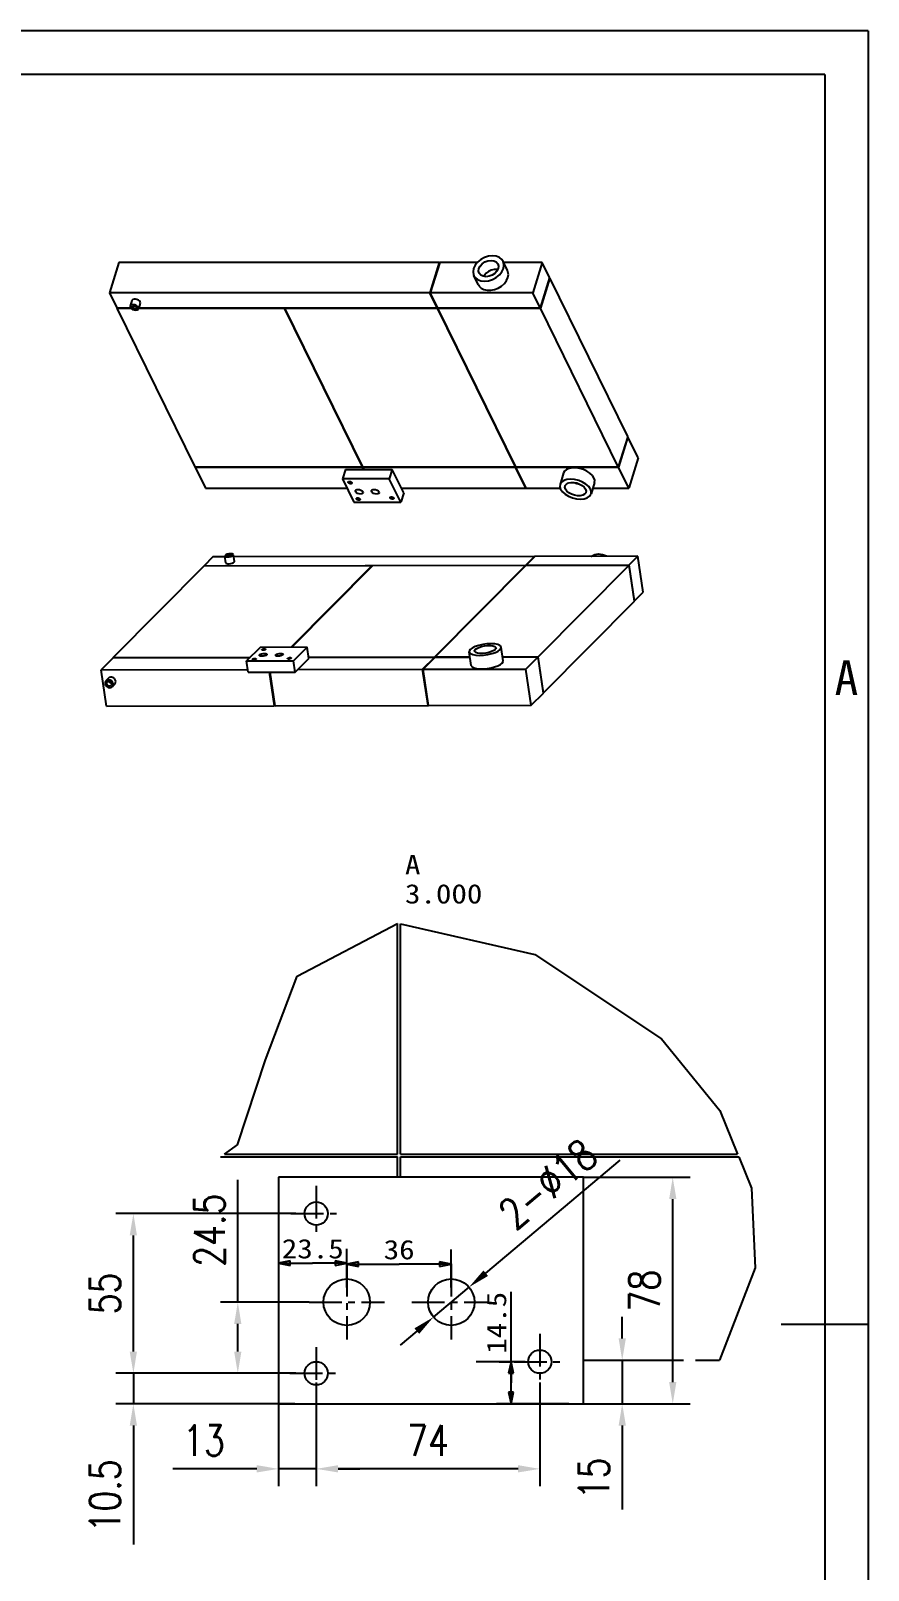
# Model space of a CAD drawing. Extents: x -225 to 3555, y -45 to 2628.
# Drawn here: x 2690 to 3555, y 1038 to 2628 of the extents above; entities that cross this region are included whole.
import ezdxf
from ezdxf.enums import TextEntityAlignment as Align

# ---------------------------------------------------------------- set-up
doc = ezdxf.new("R2010")
doc.units = 0
doc.header["$LTSCALE"] = 90
doc.linetypes.add('CENTER', pattern=[0.6, 0.375, -0.075, 0.075, -0.075])
doc.layers.get('0').update_dxf_attribs({"linetype": 'CONTINUOUS'})
doc.layers.get('Defpoints').update_dxf_attribs({"linetype": 'CONTINUOUS'})
for name, color, linetype in [('1轮廓实线层', 7, 'CONTINUOUS'), ('2细线层', 4, 'CONTINUOUS'), ('3中心线层', 1, 'CENTER'), ('6文字层', 3, 'CONTINUOUS'), ('7标注层', 4, 'CONTINUOUS')]:
    doc.layers.add(name, color=color, linetype=linetype)
doc.styles.add('TEXTSTYLE_0', font='txt', dxfattribs={"width": 0.8})
doc.styles.add('TH_GBDIM', font='romans.shx', dxfattribs={"width": 0.8, "bigfont": 'gbcbig.shx'})
doc.dimstyles.new('TH_GBDIM', dxfattribs={"dimscale": 9, "dimtxt": 3.5, "dimasz": 2.5, "dimexe": 2, "dimexo": 0, "dimgap": 1.5, "dimtad": 1, "dimdec": 1, "dimzin": 0, "dimdsep": 46, "dimtxsty": 'TH_GBDIM', "dimcen": 2.5, "dimclrd": 130, "dimclre": 130, "dimclrt": 3, "dimadec": 0, "dimazin": 0, "dimtfac": 0.714286, "dimtdec": 1, "dimtmove": 0, "dimatfit": 3, "dimfxl": 0, "dimtzin": 0, "dimlwd": -1, "dimlwe": -1, "dimarcsym": 0})

# ---------------------------------------------------------------- blocks, each defined once
blk = doc.blocks.new('*D31')
at = {"layer": '7标注层', "color": 130}
for p, q in [((2984.7, 1231.6), (2984.7, 1124.3)), ((3215.7, 1231.6), (3215.7, 1124.3)), ((3193.2, 1142.3), (3007.2, 1142.3))]:
    blk.add_line(p, q, dxfattribs=at)
for points in [[(3007.2, 1146.1), (3007.2, 1138.6), (2984.7, 1142.3)], [(3193.2, 1146.1), (3193.2, 1138.6), (3215.7, 1142.3)]]:
    blk.add_solid(points, dxfattribs=at)
at = {"layer": 'Defpoints', "color": 0}
for p in [(2984.7, 1231.6), (3215.7, 1231.6), (2984.7, 1142.3)]:
    blk.add_point(p, dxfattribs=at)
at = {"layer": '7标注层', "color": 3, "insert": (3100.2, 1171.6), "char_height": 31.5, "attachment_point": 5, "style": 'TH_GBDIM'}
blk.add_mtext('74{}{}', dxfattribs=at)
blk = doc.blocks.new('*D32')
at = {"layer": '7标注层', "color": 130}
for p, q in [((2945.7, 1222.9), (2945.7, 1124.3)), ((2984.7, 1222.9), (2984.7, 1124.3)), ((2923.2, 1142.3), (2836.5, 1142.3)), ((2984.7, 1142.3), (2945.7, 1142.3)), ((3007.2, 1142.3), (3029.7, 1142.3))]:
    blk.add_line(p, q, dxfattribs=at)
for points in [[(2923.2, 1146.1), (2923.2, 1138.6), (2945.7, 1142.3)], [(3007.2, 1146.1), (3007.2, 1138.6), (2984.7, 1142.3)]]:
    blk.add_solid(points, dxfattribs=at)
at = {"layer": 'Defpoints', "color": 0}
for p in [(2945.7, 1222.9), (2984.7, 1222.9), (2945.7, 1142.3)]:
    blk.add_point(p, dxfattribs=at)
at = {"layer": '7标注层', "color": 3, "insert": (2868.6, 1171.6), "char_height": 31.5, "attachment_point": 5, "style": 'TH_GBDIM'}
blk.add_mtext('13{}{}', dxfattribs=at)
blk = doc.blocks.new('*D33')
at = {"color": 130}
for p, q in [((2903.6, 1314.5), (2903.6, 1440.8)), ((2977.3, 1314.5), (2885.6, 1314.5)), ((2903.6, 1263.5), (2903.6, 1292)), ((2957.2, 1241), (2885.6, 1241))]:
    blk.add_line(p, q, dxfattribs=at)
for points in [[(2899.8, 1292), (2907.3, 1292), (2903.6, 1314.5)], [(2899.8, 1263.5), (2907.3, 1263.5), (2903.6, 1241)]]:
    blk.add_solid(points, dxfattribs=at)
at = {"layer": 'Defpoints', "color": 0}
for p in [(2903.6, 1314.5), (2977.3, 1314.5), (2957.2, 1241)]:
    blk.add_point(p, dxfattribs=at)
at = {"color": 3, "insert": (2874.3, 1388.9), "char_height": 31.5, "attachment_point": 5, "rotation": 90, "style": 'TH_GBDIM'}
blk.add_mtext('24.5{}{}', dxfattribs=at)
blk = doc.blocks.new('*D34')
at = {"layer": '7标注层', "color": 130}
for p, q in [((2795.7, 1263.5), (2795.7, 1286)), ((2962.6, 1241), (2777.7, 1241)), ((2795.7, 1241), (2795.7, 1209.5)), ((2962.6, 1209.5), (2777.7, 1209.5)), ((2795.7, 1187), (2795.7, 1064.3))]:
    blk.add_line(p, q, dxfattribs=at)
for points in [[(2791.9, 1263.5), (2799.4, 1263.5), (2795.7, 1241)], [(2791.9, 1187), (2799.4, 1187), (2795.7, 1209.5)]]:
    blk.add_solid(points, dxfattribs=at)
at = {"layer": 'Defpoints', "color": 0}
for p in [(2962.6, 1241), (2795.7, 1209.5), (2962.6, 1209.5)]:
    blk.add_point(p, dxfattribs=at)
at = {"layer": '7标注层', "color": 3, "insert": (2766.4, 1114.4), "char_height": 31.5, "attachment_point": 5, "rotation": 90, "style": 'TH_GBDIM'}
blk.add_mtext('10.5{}{}', dxfattribs=at)
blk = doc.blocks.new('*D35')
at = {"layer": '7标注层', "color": 130}
for p, q in [((2963.6, 1406), (2777.7, 1406)), ((2795.7, 1263.5), (2795.7, 1383.5)), ((2963.6, 1241), (2777.7, 1241))]:
    blk.add_line(p, q, dxfattribs=at)
for points in [[(2791.9, 1383.5), (2799.4, 1383.5), (2795.7, 1406)], [(2791.9, 1263.5), (2799.4, 1263.5), (2795.7, 1241)]]:
    blk.add_solid(points, dxfattribs=at)
at = {"layer": 'Defpoints', "color": 0}
for p in [(2795.7, 1406), (2963.6, 1406), (2963.6, 1241)]:
    blk.add_point(p, dxfattribs=at)
at = {"layer": '7标注层', "color": 3, "insert": (2766.4, 1323.5), "char_height": 31.5, "attachment_point": 5, "rotation": 90, "style": 'TH_GBDIM'}
blk.add_mtext('55{}{}', dxfattribs=at)
blk = doc.blocks.new('*D36')
at = {"layer": '7标注层', "color": 130}
for p, q in [((3159.8, 1344.4), (3298.7, 1461.1)), ((3105.8, 1299.1), (3142.5, 1330)), ((3088.6, 1284.6), (3071.3, 1270.2))]:
    blk.add_line(p, q, dxfattribs=at)
for points in [[(3157.4, 1347.3), (3162.2, 1341.6), (3142.5, 1330)], [(3086.1, 1287.5), (3091, 1281.8), (3105.8, 1299.1)]]:
    blk.add_solid(points, dxfattribs=at)
at = {"layer": 'Defpoints', "color": 0}
for p in [(3142.5, 1330), (3105.8, 1299.1)]:
    blk.add_point(p, dxfattribs=at)
at = {"layer": '7标注层', "color": 3, "insert": (3224.1, 1436.6), "char_height": 31.5, "attachment_point": 5, "rotation": 40.0224, "style": 'TH_GBDIM'}
blk.add_mtext('2-%%c18{}{}', dxfattribs=at)
blk = doc.blocks.new('*D39')
at = {"layer": '7标注层', "color": 130}
for p, q in [((3260.7, 1443.5), (3371, 1443.5)), ((3353, 1232), (3353, 1421)), ((3260.7, 1209.5), (3371, 1209.5))]:
    blk.add_line(p, q, dxfattribs=at)
for points in [[(3349.3, 1421), (3356.8, 1421), (3353, 1443.5)], [(3349.3, 1232), (3356.8, 1232), (3353, 1209.5)]]:
    blk.add_solid(points, dxfattribs=at)
at = {"layer": 'Defpoints', "color": 0}
for p in [(3260.7, 1443.5), (3353, 1443.5), (3260.7, 1209.5)]:
    blk.add_point(p, dxfattribs=at)
at = {"layer": '7标注层', "color": 3, "insert": (3323.8, 1326.5), "char_height": 31.5, "attachment_point": 5, "rotation": 90, "style": 'TH_GBDIM'}
blk.add_mtext('78{}{}', dxfattribs=at)
blk = doc.blocks.new('*D41')
at = {"layer": '7标注层', "color": 130}
for p, q in [((3300.8, 1277), (3300.8, 1299.5)), ((3264.6, 1254.5), (3318.8, 1254.5)), ((3300.8, 1254.5), (3300.8, 1209.5)), ((3264.6, 1209.5), (3318.8, 1209.5)), ((3300.8, 1187), (3300.8, 1100.3))]:
    blk.add_line(p, q, dxfattribs=at)
for points in [[(3297.1, 1277), (3304.6, 1277), (3300.8, 1254.5)], [(3297.1, 1187), (3304.6, 1187), (3300.8, 1209.5)]]:
    blk.add_solid(points, dxfattribs=at)
at = {"layer": 'Defpoints', "color": 0}
for p in [(3264.6, 1254.5), (3264.6, 1209.5), (3300.8, 1209.5)]:
    blk.add_point(p, dxfattribs=at)
at = {"layer": '7标注层', "color": 3, "insert": (3271.6, 1132.4), "char_height": 31.5, "attachment_point": 5, "rotation": 90, "style": 'TH_GBDIM'}
blk.add_mtext('15{}{}', dxfattribs=at)

msp = doc.modelspace()

# ---------------------------------------------------------------- linework, layer by layer
at = {"color": 7, "linetype": 'Continuous'}
for p, q in [((2780.63, 2388.69), (2770.95, 2357.35)), ((3111.75, 2388.69), (2780.63, 2388.69)), ((3111.75, 2388.69), (3102.07, 2357.35)), ((3112.21, 2388.69), (3102.53, 2357.35)), ((3112.03, 2388.11), (3111.75, 2388.69)), ((3151.16, 2388.69), (3112.21, 2388.69)), ((3148.81, 2385.74), (3147.24, 2382.35)), ((3151.33, 2388.91), (3148.81, 2385.74)), ((3154.62, 2391.62), (3151.33, 2388.91)), ((3154.05, 2384.95), (3156.18, 2387.3)), ((3158.46, 2393.71), (3154.62, 2391.62)), ((3156.18, 2387.3), (3158.95, 2389.16)), ((3162.59, 2395.02), (3158.46, 2393.71)), ((3158.95, 2389.16), (3162.08, 2390.35)), ((3162.08, 2390.35), (3165.27, 2390.77)), ((3166.72, 2395.47), (3162.59, 2395.02)), ((3165.27, 2390.77), (3168.2, 2390.35)), ((3170.57, 2395.02), (3166.72, 2395.47)), ((3168.2, 2390.35), (3170.59, 2389.16)), ((3173.89, 2393.71), (3170.57, 2395.02)), ((3170.59, 2389.16), (3172.31, 2387.08)), ((3172.31, 2387.08), (3172.88, 2384.95)), ((3176.44, 2391.62), (3173.89, 2393.71)), ((3177.7, 2389.72), (3176.44, 2391.62)), ((3178.05, 2388.91), (3177.7, 2389.72)), ((3182.28, 2380.4), (3177.7, 2389.72)), ((3178.62, 2385.74), (3178.05, 2388.91)), ((3178.09, 2382.35), (3178.62, 2385.74)), ((3218.13, 2388.69), (3178.21, 2388.69)), ((3218.13, 2388.69), (3208.45, 2357.35)), ((3225.76, 2373.15), (3218.13, 2388.69)), ((3147.24, 2382.35), (3146.71, 2378.95)), ((3146.71, 2378.95), (3147.28, 2375.79)), ((3147.28, 2375.79), (3147.63, 2374.97)), ((3147.63, 2374.97), (3148.89, 2373.07)), ((3152.2, 2365.64), (3147.63, 2374.97)), ((3148.89, 2373.07), (3151.44, 2370.98)), ((3151.44, 2370.98), (3154.75, 2369.67)), ((3152.44, 2379.74), (3152.76, 2382.35)), ((3153.01, 2377.61), (3152.44, 2379.74)), ((3152.76, 2382.35), (3154.05, 2384.95)), ((3154.74, 2375.53), (3153.01, 2377.61)), ((3157.13, 2374.34), (3154.74, 2375.53)), ((3160.06, 2373.92), (3157.13, 2374.34)), ((3158.47, 2375.39), (3157.91, 2374.23)), ((3160.32, 2377.57), (3158.47, 2375.39)), ((3163.25, 2374.34), (3160.06, 2373.92)), ((3162.72, 2379.39), (3160.32, 2377.57)), ((3165.49, 2380.68), (3162.72, 2379.39)), ((3162.74, 2369.67), (3166.87, 2370.98)), ((3166.38, 2375.53), (3163.25, 2374.34)), ((3168.41, 2381.36), (3165.49, 2380.68)), ((3169.14, 2377.4), (3166.38, 2375.53)), ((3166.87, 2370.98), (3170.71, 2373.07)), ((3171.22, 2381.36), (3168.41, 2381.36)), ((3171.28, 2379.74), (3169.14, 2377.4)), ((3170.71, 2373.07), (3174, 2375.79)), ((3171.97, 2381.15), (3171.22, 2381.36)), ((3172.57, 2382.35), (3171.28, 2379.74)), ((3172.88, 2384.95), (3172.57, 2382.35)), ((3174, 2375.79), (3176.52, 2378.95)), ((3176.52, 2378.95), (3178.09, 2382.35)), ((3179.02, 2366.92), (3181.25, 2369.88)), ((3181.25, 2369.88), (3182.67, 2373.02)), ((3182.78, 2379.12), (3182.28, 2380.4)), ((3182.67, 2373.02), (3183.19, 2376.16)), ((3183.19, 2376.16), (3182.78, 2379.12)), ((3225.76, 2373.15), (3216.08, 2341.81)), ((3225.91, 2372.84), (3216.23, 2341.5)), ((3225.66, 2372.84), (3225.91, 2372.84)), ((3306.44, 2208.73), (3225.91, 2372.84)), ((3102.07, 2357.35), (2770.95, 2357.35)), ((2770.95, 2357.35), (2778.57, 2341.81)), ((3109.69, 2341.81), (3102.07, 2357.35)), ((3110.16, 2341.81), (3102.53, 2357.35)), ((3208.45, 2357.35), (3102.53, 2357.35)), ((3152.2, 2365.64), (3153, 2364.32)), ((3153, 2364.32), (3155.14, 2362.22)), ((3154.75, 2369.67), (3158.61, 2369.22)), ((3155.14, 2362.22), (3157.98, 2360.75)), ((3157.98, 2360.75), (3161.35, 2360)), ((3158.61, 2369.22), (3162.74, 2369.67)), ((3161.35, 2360), (3165.07, 2360)), ((3165.07, 2360), (3168.92, 2360.75)), ((3168.92, 2360.75), (3172.67, 2362.22)), ((3172.67, 2362.22), (3176.1, 2364.32)), ((3176.1, 2364.32), (3179.02, 2366.92)), ((3216.08, 2341.81), (3208.45, 2357.35)), ((2778.57, 2341.81), (2792.59, 2341.81)), ((2778.82, 2341.81), (2778.73, 2341.5)), ((2778.73, 2341.5), (2793.1, 2341.5)), ((2778.73, 2341.5), (2859.26, 2177.4)), ((2792.43, 2343.48), (2792.38, 2343.23)), ((2792.38, 2343.23), (2792.59, 2342.16)), ((2794.25, 2349.36), (2792.43, 2343.48)), ((2792.83, 2344.13), (2792.43, 2343.48)), ((2792.59, 2342.16), (2793.43, 2341.09)), ((2793.88, 2344.74), (2792.83, 2344.13)), ((2793.43, 2341.09), (2794.77, 2340.18)), ((2795.36, 2344.95), (2793.88, 2344.74)), ((2794.49, 2349.83), (2794.25, 2349.36)), ((2794.33, 2342.83), (2794.34, 2342.89)), ((2794.43, 2342.16), (2794.33, 2342.83)), ((2794.34, 2342.89), (2794.7, 2343.37)), ((2794.99, 2341.48), (2794.43, 2342.16)), ((2795.29, 2350.45), (2794.49, 2349.83)), ((2794.7, 2343.37), (2795.48, 2343.67)), ((2794.77, 2340.18), (2796.42, 2339.57)), ((2795.89, 2340.94), (2794.99, 2341.48)), ((2796.48, 2350.79), (2795.29, 2350.45)), ((2797.05, 2344.74), (2795.36, 2344.95)), ((2795.48, 2343.67), (2796.5, 2343.67)), ((2796.96, 2340.64), (2795.89, 2340.94)), ((2796.42, 2339.57), (2798.11, 2339.36)), ((2797.92, 2350.79), (2796.48, 2350.79)), ((2796.5, 2343.67), (2797.57, 2343.37)), ((2797.99, 2340.64), (2796.96, 2340.64)), ((2798.69, 2344.13), (2797.05, 2344.74)), ((2797.57, 2343.37), (2798.48, 2342.83)), ((2799.43, 2350.45), (2797.92, 2350.79)), ((2798.77, 2340.94), (2797.99, 2340.64)), ((2798.11, 2339.36), (2799.59, 2339.57)), ((2798.48, 2342.83), (2799.04, 2342.16)), ((2800.04, 2343.23), (2798.69, 2344.13)), ((2799.12, 2341.42), (2798.77, 2340.94)), ((2799.04, 2342.16), (2799.14, 2341.48)), ((2799.14, 2341.48), (2799.12, 2341.42)), ((2800.84, 2349.83), (2799.43, 2350.45)), ((2799.59, 2339.57), (2800.64, 2340.18)), ((2800.88, 2342.16), (2800.04, 2343.23)), ((2800.64, 2340.18), (2801.03, 2340.83)), ((2801.97, 2348.99), (2800.84, 2349.83)), ((2801.09, 2341.09), (2800.88, 2342.16)), ((2802.85, 2346.7), (2801.03, 2340.83)), ((2801.03, 2340.83), (2801.09, 2341.09)), ((2801.24, 2341.5), (2951.89, 2341.5)), ((2801.34, 2341.81), (3109.69, 2341.81)), ((2802.69, 2348.03), (2801.97, 2348.99)), ((2802.91, 2347.07), (2802.69, 2348.03)), ((2802.85, 2346.7), (2802.91, 2347.07)), ((2951.98, 2341.81), (2951.89, 2341.5)), ((3032.42, 2177.4), (2951.89, 2341.5)), ((2952.44, 2341.81), (2952.35, 2341.5)), ((2952.35, 2341.5), (3109.85, 2341.5)), ((3032.88, 2177.4), (2952.35, 2341.5)), ((3109.87, 2342.39), (3109.69, 2341.81)), ((3110.02, 2342.08), (3109.85, 2341.5)), ((3190.38, 2177.4), (3109.85, 2341.5)), ((3110.16, 2341.81), (3216.08, 2341.81)), ((3110.4, 2341.81), (3110.31, 2341.5)), ((3190.84, 2177.4), (3110.31, 2341.5)), ((3110.31, 2341.5), (3216.23, 2341.5)), ((3296.76, 2177.4), (3216.23, 2341.5)), ((3306.44, 2208.73), (3296.76, 2177.4)), ((3306.6, 2208.42), (3296.91, 2177.09)), ((3306.35, 2208.42), (3306.6, 2208.42)), ((3317.27, 2186.66), (3306.6, 2208.42)), ((3317.27, 2186.66), (3307.59, 2155.33)), ((2859.26, 2177.4), (3032.42, 2177.4)), ((2859.51, 2177.4), (2859.41, 2177.09)), ((2859.41, 2177.09), (3032.57, 2177.09)), ((2859.41, 2177.09), (2870.09, 2155.33)), ((3014.75, 2174.91), (3011.73, 2165.12)), ((3011.73, 2165.12), (3023.63, 2140.88)), ((3060.08, 2165.12), (3011.73, 2165.12)), ((3014.75, 2174.91), (3063.11, 2174.91)), ((3032.59, 2177.97), (3032.42, 2177.4)), ((3032.75, 2177.66), (3032.57, 2177.09)), ((3033.64, 2174.91), (3032.57, 2177.09)), ((3032.88, 2177.4), (3190.38, 2177.4)), ((3033.13, 2177.4), (3033.03, 2177.09)), ((3034.1, 2174.91), (3033.03, 2177.09)), ((3033.03, 2177.09), (3190.53, 2177.09)), ((3063.11, 2174.91), (3060.08, 2165.12)), ((3071.98, 2140.88), (3060.08, 2165.12)), ((3075.01, 2150.67), (3063.11, 2174.91)), ((3190.56, 2177.97), (3190.38, 2177.4)), ((3190.71, 2177.66), (3190.53, 2177.09)), ((3201.21, 2155.33), (3190.53, 2177.09)), ((3190.84, 2177.4), (3296.76, 2177.4)), ((3191.09, 2177.4), (3190.99, 2177.09)), ((3201.67, 2155.33), (3190.99, 2177.09)), ((3190.99, 2177.09), (3296.91, 2177.09)), ((3240.2, 2171.16), (3236.56, 2159.41)), ((3240.43, 2163.48), (3238.05, 2161.82)), ((3241.26, 2173.11), (3240.19, 2171.15)), ((3243.64, 2164.52), (3240.43, 2163.48)), ((3243.23, 2174.78), (3241.26, 2173.11)), ((3245.95, 2175.95), (3243.23, 2174.78)), ((3247.46, 2164.87), (3243.64, 2164.52)), ((3249.27, 2176.55), (3245.95, 2175.95)), ((3251.62, 2164.52), (3247.46, 2164.87)), ((3252.99, 2176.55), (3249.27, 2176.55)), ((3255.86, 2163.48), (3251.62, 2164.52)), ((3256.89, 2175.95), (3252.99, 2176.55)), ((3259.86, 2161.82), (3255.86, 2163.48)), ((3260.76, 2174.78), (3256.89, 2175.95)), ((3264.36, 2173.11), (3260.76, 2174.78)), ((3267.48, 2171.05), (3264.36, 2173.11)), ((3269.96, 2168.7), (3267.48, 2171.05)), ((3271.63, 2166.21), (3269.96, 2168.7)), ((3272.4, 2163.72), (3271.63, 2166.21)), ((3272.2, 2161.27), (3272.4, 2163.72)), ((3307.59, 2155.33), (3296.91, 2177.09)), ((2870.09, 2155.33), (3016.53, 2155.33)), ((3017.7, 2161.78), (3017.71, 2161.82)), ((3017.78, 2161.24), (3017.7, 2161.78)), ((3017.71, 2161.82), (3018, 2162.21)), ((3018.23, 2160.7), (3017.78, 2161.24)), ((3018, 2162.21), (3018.62, 2162.45)), ((3018.95, 2160.26), (3018.23, 2160.7)), ((3018.62, 2162.45), (3019.44, 2162.45)), ((3019.81, 2160.02), (3018.95, 2160.26)), ((3019.44, 2162.45), (3020.29, 2162.21)), ((3020.63, 2160.02), (3019.81, 2160.02)), ((3020.29, 2162.21), (3021.02, 2161.78)), ((3021.25, 2160.26), (3020.63, 2160.02)), ((3021.02, 2161.78), (3021.46, 2161.24)), ((3021.53, 2160.65), (3021.25, 2160.26)), ((3021.46, 2161.24), (3021.55, 2160.7)), ((3021.55, 2160.7), (3021.53, 2160.65)), ((3025.24, 2152.71), (3025.29, 2152.93)), ((3025.43, 2151.76), (3025.24, 2152.71)), ((3025.29, 2152.93), (3025.64, 2153.51)), ((3026.17, 2150.8), (3025.43, 2151.76)), ((3025.64, 2153.51), (3026.57, 2154.05)), ((3027.37, 2150), (3026.17, 2150.8)), ((3026.57, 2154.05), (3027.89, 2154.24)), ((3028.83, 2149.46), (3027.37, 2150)), ((3027.89, 2154.24), (3029.39, 2154.05)), ((3030.33, 2149.27), (3028.83, 2149.46)), ((3029.39, 2154.05), (3030.85, 2153.51)), ((3031.65, 2149.46), (3030.33, 2149.27)), ((3030.85, 2153.51), (3032.05, 2152.71)), ((3032.58, 2150), (3031.65, 2149.46)), ((3032.05, 2152.71), (3032.79, 2151.76)), ((3032.93, 2150.58), (3032.58, 2150)), ((3032.79, 2151.76), (3032.98, 2150.8)), ((3032.98, 2150.8), (3032.93, 2150.58)), ((3041.82, 2152.71), (3041.87, 2152.93)), ((3042, 2151.76), (3041.82, 2152.71)), ((3041.87, 2152.93), (3042.22, 2153.51)), ((3042.75, 2150.8), (3042, 2151.76)), ((3042.22, 2153.51), (3043.15, 2154.05)), ((3043.95, 2150), (3042.75, 2150.8)), ((3043.15, 2154.05), (3044.47, 2154.24)), ((3045.41, 2149.46), (3043.95, 2150)), ((3044.47, 2154.24), (3045.97, 2154.05)), ((3046.91, 2149.27), (3045.41, 2149.46)), ((3045.97, 2154.05), (3047.43, 2153.51)), ((3048.23, 2149.46), (3046.91, 2149.27)), ((3047.43, 2153.51), (3048.63, 2152.71)), ((3049.16, 2150), (3048.23, 2149.46)), ((3048.63, 2152.71), (3049.37, 2151.76)), ((3049.51, 2150.58), (3049.16, 2150)), ((3049.37, 2151.76), (3049.56, 2150.8)), ((3049.56, 2150.8), (3049.51, 2150.58)), ((3075.01, 2150.67), (3071.98, 2140.88)), ((3072.72, 2155.33), (3201.21, 2155.33)), ((3201.39, 2155.91), (3201.21, 2155.33)), ((3201.67, 2155.33), (3236.88, 2155.33)), ((3236.56, 2159.41), (3236.34, 2157.15)), ((3236.34, 2157.15), (3237.14, 2154.46)), ((3236.65, 2159.67), (3236.56, 2159.41)), ((3238.05, 2161.82), (3236.65, 2159.67)), ((3237.14, 2154.46), (3238.99, 2151.77)), ((3238.99, 2151.77), (3241.76, 2149.25)), ((3241.66, 2156.43), (3241.82, 2157.78)), ((3242.21, 2154.46), (3241.66, 2156.43)), ((3241.76, 2149.25), (3245.27, 2147.1)), ((3241.82, 2157.78), (3242, 2158.24)), ((3242, 2158.24), (3243.19, 2159.74)), ((3243.59, 2152.49), (3242.21, 2154.46)), ((3243.19, 2159.74), (3245.14, 2160.82)), ((3245.71, 2150.68), (3243.59, 2152.49)), ((3245.14, 2160.82), (3247.7, 2161.38)), ((3245.27, 2147.1), (3249.28, 2145.44)), ((3248.38, 2149.17), (3245.71, 2150.68)), ((3247.7, 2161.38), (3250.65, 2161.38)), ((3251.38, 2148.1), (3248.38, 2149.17)), ((3250.65, 2161.38), (3253.75, 2160.82)), ((3251.3, 2161.26), (3253.99, 2160.15)), ((3254.49, 2147.54), (3251.38, 2148.1)), ((3253.75, 2160.82), (3256.76, 2159.74)), ((3253.99, 2160.15), (3256.83, 2159.45)), ((3257.44, 2147.54), (3254.49, 2147.54)), ((3256.76, 2159.74), (3259.43, 2158.24)), ((3256.83, 2159.45), (3257.35, 2159.41)), ((3259.99, 2148.1), (3257.44, 2147.54)), ((3259.43, 2158.24), (3261.54, 2156.43)), ((3263.37, 2159.67), (3259.86, 2161.82)), ((3261.95, 2149.17), (3259.99, 2148.1)), ((3261.54, 2156.43), (3262.93, 2154.46)), ((3263.14, 2150.68), (3261.95, 2149.17)), ((3262.93, 2154.46), (3263.48, 2152.49)), ((3263.31, 2151.14), (3263.14, 2150.68)), ((3263.48, 2152.49), (3263.31, 2151.14)), ((3266.15, 2157.15), (3263.37, 2159.67)), ((3264.71, 2145.44), (3267.09, 2147.1)), ((3268, 2154.46), (3266.15, 2157.15)), ((3267.09, 2147.1), (3268.48, 2149.25)), ((3268.79, 2151.77), (3268, 2154.46)), ((3268.48, 2149.25), (3268.57, 2149.51)), ((3272.2, 2161.26), (3268.57, 2149.51)), ((3268.57, 2149.51), (3268.79, 2151.77)), ((3270.37, 2155.33), (3307.59, 2155.33)), ((3023.63, 2140.88), (3071.98, 2140.88)), ((3026.09, 2144.68), (3026.1, 2144.73)), ((3026.17, 2144.14), (3026.09, 2144.68)), ((3026.1, 2144.73), (3026.39, 2145.11)), ((3026.62, 2143.6), (3026.17, 2144.14)), ((3026.39, 2145.11), (3027.01, 2145.35)), ((3027.34, 2143.17), (3026.62, 2143.6)), ((3027.01, 2145.35), (3027.83, 2145.35)), ((3028.2, 2142.93), (3027.34, 2143.17)), ((3027.83, 2145.35), (3028.68, 2145.11)), ((3029.02, 2142.93), (3028.2, 2142.93)), ((3028.68, 2145.11), (3029.41, 2144.68)), ((3029.64, 2143.17), (3029.02, 2142.93)), ((3029.41, 2144.68), (3029.85, 2144.14)), ((3029.92, 2143.55), (3029.64, 2143.17)), ((3029.85, 2144.14), (3029.94, 2143.6)), ((3029.94, 2143.6), (3029.92, 2143.55)), ((3060.94, 2145.92), (3060.95, 2145.97)), ((3061.02, 2145.38), (3060.94, 2145.92)), ((3060.95, 2145.97), (3061.24, 2146.36)), ((3061.47, 2144.85), (3061.02, 2145.38)), ((3061.24, 2146.36), (3061.86, 2146.6)), ((3062.19, 2144.41), (3061.47, 2144.85)), ((3061.86, 2146.6), (3062.68, 2146.6)), ((3063.05, 2144.17), (3062.19, 2144.41)), ((3062.68, 2146.6), (3063.53, 2146.36)), ((3063.87, 2144.17), (3063.05, 2144.17)), ((3063.53, 2146.36), (3064.26, 2145.92)), ((3064.49, 2144.41), (3063.87, 2144.17)), ((3064.26, 2145.92), (3064.7, 2145.38)), ((3064.77, 2144.8), (3064.49, 2144.41)), ((3064.7, 2145.38), (3064.79, 2144.85)), ((3064.79, 2144.85), (3064.77, 2144.8)), ((3249.28, 2145.44), (3253.51, 2144.4)), ((3253.51, 2144.4), (3257.68, 2144.05)), ((3257.68, 2144.05), (3261.5, 2144.4)), ((3261.5, 2144.4), (3264.71, 2145.44)), ((2877.82, 2084.39), (2868.93, 2075.41)), ((2890.25, 2084.41), (2877.82, 2084.39)), ((2890.39, 2086.04), (2890.1, 2085.39)), ((2890.1, 2085.39), (2890.48, 2084.9)), ((2891.14, 2078.39), (2890.1, 2085.39)), ((2891.32, 2086.66), (2890.39, 2086.04)), ((2890.48, 2084.9), (2891.48, 2084.55)), ((2892.74, 2087.18), (2891.32, 2086.66)), ((2891.48, 2084.55), (2892.95, 2084.43)), ((2892.08, 2085.68), (2892.24, 2086.04)), ((2892.42, 2085.34), (2892.08, 2085.68)), ((2892.24, 2086.04), (2892.86, 2086.43)), ((2893.17, 2085.17), (2892.42, 2085.34)), ((2894.44, 2087.54), (2892.74, 2087.18)), ((2892.86, 2086.43), (2893.81, 2086.75)), ((2892.95, 2084.43), (2894.67, 2084.56)), ((2894.2, 2085.17), (2893.17, 2085.17)), ((2893.81, 2086.75), (2894.91, 2086.92)), ((2895.3, 2085.35), (2894.2, 2085.17)), ((2896.15, 2087.66), (2894.44, 2087.54)), ((2894.67, 2084.56), (2896.36, 2084.91)), ((2894.91, 2086.92), (2895.93, 2086.92)), ((2896.25, 2085.66), (2895.3, 2085.35)), ((2895.93, 2086.92), (2896.69, 2086.75)), ((2897.62, 2087.54), (2896.15, 2087.66)), ((2896.86, 2086.05), (2896.25, 2085.66)), ((2896.36, 2084.91), (2897.78, 2085.44)), ((2896.69, 2086.75), (2897.03, 2086.42)), ((2897.03, 2086.42), (2896.86, 2086.05)), ((2898.63, 2087.2), (2897.62, 2087.54)), ((2897.78, 2085.44), (2898.71, 2086.06)), ((2899, 2086.71), (2898.63, 2087.2)), ((2898.71, 2086.06), (2899, 2086.71)), ((2900.04, 2079.71), (2899.09, 2086.11)), ((3210.12, 2085.03), (2899.34, 2084.43)), ((3201.24, 2076.06), (3210.12, 2085.03)), ((3201.7, 2076.06), (3210.59, 2085.04)), ((3210.18, 2084.63), (3210.12, 2085.03)), ((3316.89, 2085.24), (3210.59, 2085.04)), ((3268.72, 2085.15), (3269.02, 2085.39)), ((3269.02, 2085.39), (3272.52, 2086.96)), ((3272.52, 2086.96), (3276.45, 2087.5)), ((3276.45, 2087.5), (3280.54, 2086.98)), ((3280.54, 2086.98), (3284.5, 2085.42)), ((3284.5, 2085.42), (3284.86, 2085.18)), ((3308, 2076.27), (3316.89, 2085.24)), ((3322.43, 2047.91), (3316.89, 2085.24)), ((2868.75, 2075.23), (2774.9, 1980.47)), ((2868.75, 2075.23), (3042.53, 2075.57)), ((2868.93, 2075.41), (3201.24, 2076.06)), ((2868.95, 2075.26), (2868.93, 2075.41)), ((2891.14, 2078.39), (2891.38, 2078)), ((2891.38, 2078), (2892.13, 2077.64)), ((2892.13, 2077.64), (2893.29, 2077.46)), ((2893.29, 2077.46), (2894.74, 2077.46)), ((2894.74, 2077.46), (2896.29, 2077.65)), ((2896.29, 2077.65), (2897.75, 2078.02)), ((2897.75, 2078.02), (2898.95, 2078.5)), ((2898.95, 2078.5), (2899.75, 2079.06)), ((2899.75, 2079.06), (2900.05, 2079.61)), ((2900.05, 2079.61), (2900.04, 2079.71)), ((2958.84, 1991.06), (3042.53, 2075.57)), ((2959.3, 1991.06), (3042.99, 2075.57)), ((3042.59, 2075.17), (3042.53, 2075.57)), ((3042.99, 2075.57), (3201.06, 2075.88)), ((3107.21, 1981.11), (3201.06, 2075.88)), ((3107.67, 1981.12), (3201.52, 2075.88)), ((3201.12, 2075.48), (3201.06, 2075.88)), ((3201.3, 2075.66), (3201.24, 2076.06)), ((3201.52, 2075.88), (3307.82, 2076.09)), ((3201.7, 2076.06), (3308, 2076.27)), ((3201.72, 2075.91), (3201.7, 2076.06)), ((3213.97, 1981.32), (3307.82, 2076.09)), ((3313.36, 2038.76), (3307.82, 2076.09)), ((3313.54, 2038.93), (3308, 2076.27)), ((3219.51, 1943.99), (3313.36, 2038.76)), ((3313.36, 2038.93), (3313.54, 2038.93)), ((3313.54, 2038.93), (3322.43, 2047.91)), ((2926.58, 1991), (2912.71, 1977)), ((2975.11, 1991.09), (2926.58, 1991)), ((2928.39, 1988.47), (2928.51, 1988.76)), ((2928.65, 1988.2), (2928.39, 1988.47)), ((2928.51, 1988.76), (2929.01, 1989.08)), ((2929.26, 1988.07), (2928.65, 1988.2)), ((2929.01, 1989.08), (2929.77, 1989.33)), ((2930.08, 1988.07), (2929.26, 1988.07)), ((2929.77, 1989.33), (2930.65, 1989.47)), ((2930.96, 1988.21), (2930.08, 1988.07)), ((2930.65, 1989.47), (2931.47, 1989.47)), ((2931.72, 1988.46), (2930.96, 1988.21)), ((2931.47, 1989.47), (2932.07, 1989.33)), ((2932.21, 1988.77), (2931.72, 1988.46)), ((2932.07, 1989.33), (2932.34, 1989.06)), ((2932.34, 1989.06), (2932.21, 1988.77)), ((2961.24, 1977.09), (2975.11, 1991.09)), ((2976.84, 1979.43), (2975.11, 1991.09)), ((3143.79, 1988.74), (3142.78, 1987.19)), ((3145.86, 1990.3), (3143.79, 1988.74)), ((3148.84, 1991.75), (3145.86, 1990.3)), ((3148.17, 1987.61), (3148.88, 1988.75)), ((3152.54, 1993), (3148.84, 1991.75)), ((3148.88, 1988.75), (3150.43, 1989.89)), ((3150.43, 1989.89), (3152.69, 1990.94)), ((3156.69, 1993.96), (3152.54, 1993)), ((3152.69, 1990.94), (3155.49, 1991.81)), ((3155.49, 1991.81), (3158.59, 1992.44)), ((3161.02, 1994.57), (3156.69, 1993.96)), ((3158.59, 1992.44), (3161.75, 1992.77)), ((3165.23, 1994.78), (3161.02, 1994.57)), ((3161.75, 1992.77), (3164.71, 1992.77)), ((3164.71, 1992.77), (3167.23, 1992.45)), ((3169.04, 1994.59), (3165.23, 1994.78)), ((3167.23, 1992.45), (3169.11, 1991.84)), ((3169.68, 1988.79), (3168.13, 1987.65)), ((3172.17, 1993.99), (3169.04, 1994.59)), ((3169.11, 1991.84), (3170.19, 1990.97)), ((3170.38, 1989.93), (3169.68, 1988.79)), ((3170.19, 1990.97), (3170.4, 1990.42)), ((3170.4, 1990.42), (3170.38, 1989.93)), ((3174.43, 1993.04), (3172.17, 1993.99)), ((3172.69, 1987.24), (3174.76, 1988.8)), ((3175.66, 1991.8), (3174.43, 1993.04)), ((3174.76, 1988.8), (3175.77, 1990.36)), ((3175.84, 1991.23), (3175.66, 1991.8)), ((3175.77, 1990.36), (3175.84, 1991.23)), ((3177.92, 1977.23), (3175.84, 1991.23)), ((2774.72, 1980.29), (2762.28, 1967.72)), ((2774.72, 1980.29), (2916.24, 1980.56)), ((2774.9, 1980.47), (2916.42, 1980.74)), ((2774.92, 1980.32), (2774.9, 1980.47)), ((2912.71, 1977), (2961.24, 1977.09)), ((2914.44, 1965.33), (2912.71, 1977)), ((2918.61, 1978.6), (2918.74, 1978.89)), ((2918.88, 1978.33), (2918.61, 1978.6)), ((2918.74, 1978.89), (2919.23, 1979.2)), ((2919.48, 1978.2), (2918.88, 1978.33)), ((2919.23, 1979.2), (2919.99, 1979.46)), ((2920.31, 1978.2), (2919.48, 1978.2)), ((2919.99, 1979.46), (2920.87, 1979.6)), ((2921.18, 1978.34), (2920.31, 1978.2)), ((2920.87, 1979.6), (2921.69, 1979.6)), ((2921.94, 1978.59), (2921.18, 1978.34)), ((2921.69, 1979.6), (2922.3, 1979.46)), ((2922.44, 1978.9), (2921.94, 1978.59)), ((2922.3, 1979.46), (2922.57, 1979.19)), ((2922.57, 1979.19), (2922.44, 1978.9)), ((2925.84, 1982.72), (2926.1, 1983.3)), ((2926.17, 1982.28), (2925.84, 1982.72)), ((2926.1, 1983.3), (2926.92, 1983.85)), ((2927.07, 1981.97), (2926.17, 1982.28)), ((2926.92, 1983.85), (2928.19, 1984.31)), ((2928.37, 1981.87), (2927.07, 1981.97)), ((2928.19, 1984.31), (2929.69, 1984.63)), ((2929.9, 1981.98), (2928.37, 1981.87)), ((2929.69, 1984.63), (2931.22, 1984.74)), ((2931.4, 1982.29), (2929.9, 1981.98)), ((2931.22, 1984.74), (2932.52, 1984.63)), ((2932.67, 1982.76), (2931.4, 1982.29)), ((2932.52, 1984.63), (2933.41, 1984.32)), ((2933.49, 1983.31), (2932.67, 1982.76)), ((2933.41, 1984.32), (2933.75, 1983.89)), ((2933.75, 1983.89), (2933.49, 1983.31)), ((2942.48, 1982.75), (2942.74, 1983.33)), ((2942.81, 1982.32), (2942.48, 1982.75)), ((2942.74, 1983.33), (2943.56, 1983.88)), ((2943.7, 1982.01), (2942.81, 1982.32)), ((2943.56, 1983.88), (2944.82, 1984.35)), ((2945.01, 1981.9), (2943.7, 1982.01)), ((2944.82, 1984.35), (2946.33, 1984.66)), ((2946.53, 1982.01), (2945.01, 1981.9)), ((2946.33, 1984.66), (2947.86, 1984.77)), ((2948.04, 1982.33), (2946.53, 1982.01)), ((2947.86, 1984.77), (2949.16, 1984.66)), ((2949.31, 1982.79), (2948.04, 1982.33)), ((2949.16, 1984.66), (2950.05, 1984.36)), ((2950.13, 1983.34), (2949.31, 1982.79)), ((2950.05, 1984.36), (2950.39, 1983.92)), ((2950.39, 1983.92), (2950.13, 1983.34)), ((2954.91, 1979.39), (2955.04, 1979.68)), ((2955.18, 1979.12), (2954.91, 1979.39)), ((2955.04, 1979.68), (2955.53, 1979.99)), ((2955.78, 1978.98), (2955.18, 1979.12)), ((2955.53, 1979.99), (2956.29, 1980.24)), ((2956.6, 1978.98), (2955.78, 1978.98)), ((2956.29, 1980.24), (2957.17, 1980.38)), ((2957.48, 1979.12), (2956.6, 1978.98)), ((2957.17, 1980.38), (2957.99, 1980.38)), ((2958.24, 1979.38), (2957.48, 1979.12)), ((2957.99, 1980.38), (2958.59, 1980.25)), ((2958.73, 1979.69), (2958.24, 1979.38)), ((2958.59, 1980.25), (2958.86, 1979.98)), ((2958.86, 1979.98), (2958.73, 1979.69)), ((2962.97, 1965.43), (2961.24, 1977.09)), ((2962.97, 1965.43), (2976.84, 1979.43)), ((2976.62, 1980.86), (3107.21, 1981.11)), ((2976.65, 1980.68), (3107.03, 1980.94)), ((3094.59, 1968.37), (3107.03, 1980.94)), ((3095.05, 1968.37), (3107.49, 1980.94)), ((3107.09, 1980.53), (3107.03, 1980.94)), ((3107.27, 1980.71), (3107.21, 1981.11)), ((3107.49, 1980.94), (3143.5, 1981.01)), ((3107.67, 1981.12), (3143.47, 1981.19)), ((3107.69, 1980.97), (3107.67, 1981.12)), ((3142.78, 1987.19), (3142.71, 1986.31)), ((3142.71, 1986.31), (3142.89, 1985.74)), ((3144.79, 1972.31), (3142.71, 1986.31)), ((3142.89, 1985.74), (3144.12, 1984.5)), ((3144.12, 1984.5), (3146.38, 1983.55)), ((3144.79, 1972.31), (3144.88, 1971.95)), ((3146.38, 1983.55), (3149.52, 1982.96)), ((3148.15, 1987.12), (3148.17, 1987.61)), ((3148.37, 1986.57), (3148.15, 1987.12)), ((3149.44, 1985.71), (3148.37, 1986.57)), ((3151.32, 1985.09), (3149.44, 1985.71)), ((3149.52, 1982.96), (3153.32, 1982.76)), ((3153.84, 1984.77), (3151.32, 1985.09)), ((3153.32, 1982.76), (3157.53, 1982.97)), ((3156.8, 1984.78), (3153.84, 1984.77)), ((3159.96, 1985.11), (3156.8, 1984.78)), ((3157.53, 1982.97), (3161.86, 1983.58)), ((3163.06, 1985.73), (3159.96, 1985.11)), ((3161.86, 1983.58), (3166.01, 1984.54)), ((3165.86, 1986.61), (3163.06, 1985.73)), ((3168.13, 1987.65), (3165.86, 1986.61)), ((3166.01, 1984.54), (3169.71, 1985.79)), ((3169.71, 1985.79), (3172.69, 1987.24)), ((3172.3, 1972), (3174.96, 1973.36)), ((3174.96, 1973.36), (3176.84, 1974.8)), ((3176.84, 1974.8), (3177.81, 1976.24)), ((3177.33, 1981.25), (3213.97, 1981.32)), ((3177.35, 1981.07), (3213.79, 1981.14)), ((3177.81, 1976.24), (3177.92, 1977.23)), ((3201.35, 1968.58), (3213.79, 1981.14)), ((3219.33, 1943.81), (3213.79, 1981.14)), ((3219.51, 1943.99), (3213.97, 1981.32)), ((2762.28, 1967.72), (2914.05, 1968.02)), ((2767.82, 1930.39), (2762.28, 1967.72)), ((2767.21, 1956.35), (2766.51, 1954.98)), ((2767.39, 1956.55), (2767.21, 1956.35)), ((2770.06, 1959.24), (2767.39, 1956.55)), ((2768.42, 1957.26), (2767.39, 1956.55)), ((2769.97, 1957.58), (2768.42, 1957.26)), ((2771.6, 1957.27), (2769.97, 1957.58)), ((2770.64, 1959.71), (2770.06, 1959.24)), ((2771.92, 1960.21), (2770.64, 1959.71)), ((2773.09, 1956.36), (2771.6, 1957.27)), ((2773.36, 1960.21), (2771.92, 1960.21)), ((2774.19, 1955), (2773.09, 1956.36)), ((2774.79, 1959.72), (2773.36, 1960.21)), ((2776.04, 1958.78), (2774.79, 1959.72)), ((2776.95, 1957.52), (2776.04, 1958.78)), ((2777.41, 1956.08), (2776.95, 1957.52)), ((2914.44, 1965.33), (2962.97, 1965.43)), ((2941.6, 1930.73), (2936.46, 1965.38)), ((2942.06, 1930.73), (2936.92, 1965.38)), ((2965.64, 1968.12), (3094.59, 1968.37)), ((3100.13, 1931.04), (3094.59, 1968.37)), ((3095.05, 1968.37), (3201.35, 1968.58)), ((3100.59, 1931.04), (3095.05, 1968.37)), ((3144.88, 1971.95), (3145.82, 1970.76)), ((3145.82, 1970.76), (3147.66, 1969.81)), ((3147.66, 1969.81), (3150.3, 1969.14)), ((3150.3, 1969.14), (3153.58, 1968.8)), ((3153.58, 1968.8), (3157.31, 1968.81)), ((3157.31, 1968.81), (3161.28, 1969.16)), ((3161.28, 1969.16), (3165.25, 1969.84)), ((3165.25, 1969.84), (3168.99, 1970.81)), ((3168.99, 1970.81), (3172.3, 1972)), ((3206.89, 1931.25), (3201.35, 1968.58)), ((2766.51, 1954.98), (2766.43, 1953.37)), ((2766.43, 1953.37), (2766.98, 1951.77)), ((2766.98, 1951.77), (2768.09, 1950.41)), ((2768.05, 1953.38), (2768.13, 1954.49)), ((2768.46, 1952.26), (2768.05, 1953.38)), ((2768.09, 1950.41), (2769.57, 1949.5)), ((2768.13, 1954.49), (2768.64, 1955.32)), ((2769.3, 1951.37), (2768.46, 1952.26)), ((2768.64, 1955.32), (2769.65, 1955.88)), ((2770.39, 1950.88), (2769.3, 1951.37)), ((2769.57, 1949.5), (2771.21, 1949.18)), ((2769.65, 1955.88), (2770.78, 1955.89)), ((2771.53, 1950.88), (2770.39, 1950.88)), ((2770.78, 1955.89), (2771.05, 1955.09)), ((2770.78, 1955.89), (2771.88, 1955.39)), ((2771.05, 1955.09), (2771.73, 1954.26)), ((2771.21, 1949.18), (2772.76, 1949.51)), ((2772.54, 1951.45), (2771.53, 1950.88)), ((2771.73, 1954.26), (2772.63, 1953.7)), ((2771.88, 1955.39), (2772.71, 1954.5)), ((2773.04, 1952.27), (2772.54, 1951.45)), ((2772.63, 1953.7), (2773.04, 1953.62)), ((2772.71, 1954.5), (2773.13, 1953.39)), ((2772.76, 1949.51), (2773.79, 1950.22)), ((2773.13, 1953.39), (2773.04, 1952.27)), ((2776.45, 1952.91), (2773.79, 1950.22)), ((2773.79, 1950.22), (2773.97, 1950.42)), ((2773.97, 1950.42), (2774.67, 1951.78)), ((2774.75, 1953.39), (2774.19, 1955)), ((2774.67, 1951.78), (2774.75, 1953.39)), ((2776.45, 1952.91), (2776.84, 1953.38)), ((2776.84, 1953.38), (2777.38, 1954.65)), ((2777.38, 1954.65), (2777.41, 1956.08)), ((3206.89, 1931.25), (3219.33, 1943.81)), ((3219.33, 1943.99), (3219.51, 1943.99)), ((2767.82, 1930.39), (2941.6, 1930.73)), ((2941.6, 1930.73), (2942, 1931.13)), ((2942.06, 1930.73), (3100.13, 1931.04)), ((3100.13, 1931.04), (3100.53, 1931.44)), ((3100.59, 1931.04), (3206.89, 1931.25)), ((2964.83, 1651.24), (3068.66, 1705.73)), ((3068.66, 1467.53), (3068.66, 1705.73)), ((3071.66, 1705.41), (3210.57, 1673.84)), ((3071.66, 1467.53), (3071.66, 1705.41)), ((3210.57, 1673.84), (3341.46, 1586.68)), ((2932.2, 1564.76), (2964.83, 1651.24)), ((3341.46, 1586.68), (3401.66, 1512.52)), ((2903.2, 1477.07), (2932.2, 1564.76)), ((3401.66, 1512.52), (3420, 1467.53)), ((2885.87, 1464.53), (3068.66, 1464.53)), ((2890.01, 1467.53), (2903.2, 1477.07)), ((2890.01, 1467.53), (3068.66, 1467.53)), ((3068.66, 1443.53), (3068.66, 1464.53)), ((3071.66, 1467.53), (3420, 1467.53)), ((3071.66, 1464.53), (3421.22, 1464.53)), ((3071.66, 1443.53), (3071.66, 1464.53)), ((3421.22, 1464.53), (3434.4, 1432.2)), ((3260.66, 1443.53), (2945.66, 1443.53)), ((2945.66, 1443.53), (2945.66, 1209.53)), ((3260.66, 1209.53), (3260.66, 1443.53)), ((3434.4, 1432.2), (3438.31, 1349.94)), ((2945.66, 1428.53), (2945.66, 1339.75)), ((2984.57, 1406.03), (2984.75, 1406.03)), ((2984.66, 1405.94), (2984.66, 1406.12)), ((3016.16, 1329.53), (3016.16, 1369.75)), ((3016.16, 1329.53), (3016.16, 1368.81)), ((3124.16, 1329.53), (3124.16, 1368.81)), ((2957.66, 1357.25), (2945.66, 1354.75)), ((2945.66, 1354.75), (2957.66, 1352.25)), ((2945.66, 1354.75), (2980.91, 1354.75)), ((2957.66, 1352.25), (2957.66, 1357.25)), ((3016.16, 1354.75), (2980.91, 1354.75)), ((3004.16, 1357.25), (3004.16, 1352.25)), ((3016.16, 1354.75), (3004.16, 1357.25)), ((3004.16, 1352.25), (3016.16, 1354.75)), ((3028.16, 1356.31), (3016.16, 1353.81)), ((3016.16, 1353.81), (3028.16, 1351.31)), ((3016.16, 1353.81), (3070.16, 1353.81)), ((3028.16, 1351.31), (3028.16, 1356.31)), ((3124.16, 1353.81), (3070.16, 1353.81)), ((3112.16, 1356.31), (3112.16, 1351.31)), ((3124.16, 1353.81), (3112.16, 1356.31)), ((3112.16, 1351.31), (3124.16, 1353.81)), ((3438.31, 1349.94), (3401.24, 1254.53)), ((3185.95, 1231.28), (3185.95, 1325.15)), ((3124.07, 1314.53), (3124.25, 1314.53)), ((3124.16, 1314.44), (3124.16, 1314.62)), ((3200.66, 1253.03), (3149.77, 1253.03)), ((3185.95, 1253.03), (3183.45, 1241.03)), ((3183.45, 1241.03), (3188.45, 1241.03)), ((3188.45, 1241.03), (3185.95, 1253.03)), ((3185.95, 1253.03), (3185.95, 1231.28)), ((3260.66, 1254.53), (3363.98, 1254.53)), ((3376.66, 1254.53), (3401.24, 1254.53)), ((3185.95, 1209.53), (3185.95, 1231.28)), ((2945.66, 1209.53), (3260.66, 1209.53)), ((3245.66, 1209.53), (3170.95, 1209.53)), ((3188.45, 1221.53), (3183.45, 1221.53)), ((3183.45, 1221.53), (3185.95, 1209.53)), ((3185.95, 1209.53), (3188.45, 1221.53))]:
    msp.add_line(p, q, dxfattribs=at)
for centre, radius in [((2984.66, 1406.03), 12), ((3016.16, 1314.53), 24), ((3124.16, 1314.53), 24), ((3215.66, 1253.03), 12), ((2984.66, 1241.03), 12)]:
    msp.add_circle(centre, radius, dxfattribs=at)
for points in [[(2973.93, 1411.8), (2973.91, 1411.74), (2974.08, 1411.68)], [(3134.87, 1336.21), (3134.92, 1336.19), (3134.82, 1336.04)]]:
    msp.add_solid(points, dxfattribs=at)
at = {"layer": '1轮廓实线层'}
for p, q in [((3510, 2583), (0, 2583)), ((3510, 2583), (3510, 0)), ((3555, 1291.5), (3465, 1291.5))]:
    msp.add_line(p, q, dxfattribs=at)
at = {"layer": '2细线层'}
for p, q in [((3555, 2628), (-225, 2628)), ((3555, 2628), (3555, -45)), ((3555, 1291.5), (3510, 1291.5))]:
    msp.add_line(p, q, dxfattribs=at)
at = {"layer": '3中心线层'}
for p, q in [((2984.66, 1434.56), (2984.66, 1380.56)), ((2958.47, 1406.03), (3012.47, 1406.03)), ((3016.16, 1353.98), (3016.16, 1275.98)), ((3124.16, 1353.98), (3124.16, 1275.98)), ((2977.27, 1314.53), (3055.27, 1314.53)), ((3083.44, 1314.53), (3161.44, 1314.53)), ((3215.66, 1281.88), (3215.66, 1227.88)), ((2984.66, 1267.95), (2984.66, 1213.95)), ((2957.24, 1241.03), (3011.24, 1241.03)), ((3173.66, 1253.03), (3185.95, 1253.03)), ((3189.03, 1253.03), (3243.03, 1253.03))]:
    msp.add_line(p, q, dxfattribs=at)

# ---------------------------------------------------------------- texts
at = {"color": 7, "linetype": 'Continuous', "style": 'TEXTSTYLE_0'}
for s, width, p, p2 in [('A', 1.2, (3076.33, 1756.39), (3092.33, 1756.39)), ('3.000', 1.142857, (3076.33, 1726.39), (3156.33, 1726.39)), ('23.5', 1.066667, (2949.06, 1359.75), (3013.06, 1359.75)), ('36', 0.96, (3054.31, 1358.81), (3086.31, 1358.81))]:
    msp.add_text(s, height=20, dxfattribs=dict(at, width=width)).set_placement(p, p2, align=Align.FIT)
at = {"color": 7, "linetype": 'Continuous', "style": 'TEXTSTYLE_0', "width": 1.2}
msp.add_text('14.5', height=20, rotation=90, dxfattribs=at).set_placement((3180.95, 1261.15), (3180.95, 1325.15), align=Align.FIT)
at = {"layer": '6文字层', "style": 'TEXTSTYLE_0'}
msp.add_text('A', height=36, dxfattribs=at).set_placement((3532.5, 1959.75), align=Align.MIDDLE)

# ---------------------------------------------------------------- dimensions: what is measured, and where the dimension line sits
dim = msp.add_linear_dim(base=(2903.57, 1314.53), p1=(2957.24, 1241.03), p2=(2977.27, 1314.53), angle=90, text='24.5{}{}', dimstyle='TH_GBDIM')
dim.commit()
dim.dimension.update_dxf_attribs({"geometry": '*D33', "text_midpoint": (2874.32, 1388.93)})
at = {"layer": '7标注层'}
dim = msp.add_diameter_dim_2p(p1=(3105.79, 1299.1), p2=(3142.54, 1329.97), text='2-%%c18{}{}', dimstyle='TH_GBDIM', override={"dimgap": 1.5, "dimtad": 1, "dimjust": 0, "dimtih": 0, "dimtoh": 0, "dimdec": 1, "dimlfac": 1, "dimse1": 0, "dimse2": 0, "dimsd1": 0, "dimsd2": 0, "dimclrt": 3, "dimtix": 0, "dimtofl": 1, "dimatfit": 0}, dxfattribs=at)
dim.commit()
dim.dimension.update_dxf_attribs({"geometry": '*D36', "text_midpoint": (3242.86, 1414.21), "dimtype": 163})
dim = msp.add_linear_dim(base=(3353.01, 1443.53), p1=(3260.66, 1209.53), p2=(3260.66, 1443.53), angle=90, text='78{}{}', dimstyle='TH_GBDIM', override={"dimgap": 1.5, "dimtad": 1, "dimjust": 0, "dimse1": 0, "dimse2": 0, "dimsd1": 0, "dimsd2": 0, "dimclrt": 3, "dimtvp": 0}, dxfattribs=at)
dim.commit()
dim.dimension.update_dxf_attribs({"geometry": '*D39', "text_midpoint": (3323.76, 1326.53)})
for p1, p2, distance, text, override, picture, middle in [((2963.62, 1241.03), (2963.62, 1406.03), 167.96, '55{}{}', {"dimgap": 1.5, "dimtad": 1, "dimjust": 0, "dimse1": 0, "dimse2": 0, "dimsd1": 0, "dimsd2": 0, "dimclrt": 3, "dimtvp": 0}, '*D35', (2766.41, 1323.53)), ((3264.56, 1254.53), (3264.56, 1209.53), 36.26, '15{}{}', {"dimgap": 1.5, "dimtad": 1, "dimjust": 0, "dimse1": 0, "dimse2": 0, "dimsd1": 0, "dimsd2": 0, "dimclrt": 3, "dimtvp": 0}, '*D41', (3271.57, 1132.43)), ((2962.62, 1241.03), (2962.62, 1209.53), -166.96, '10.5{}{}', {"dimgap": 1.5, "dimtad": 1, "dimjust": 0, "dimse1": 0, "dimse2": 0, "dimsd1": 0, "dimsd2": 0, "dimclrt": 3, "dimtvp": 0}, '*D34', (2766.41, 1114.43)), ((3215.66, 1231.61), (2984.66, 1231.61), 89.27, '74{}{}', {"dimgap": 1.5, "dimtad": 1, "dimjust": 0, "dimdec": 1, "dimlfac": 1, "dimse1": 0, "dimse2": 0, "dimsd1": 0, "dimsd2": 0, "dimclrt": 3, "dimtvp": 0}, '*D31', (3100.16, 1171.59)), ((2984.66, 1222.95), (2945.66, 1222.95), 80.61, '13{}{}', {"dimgap": 1.5, "dimtad": 1, "dimjust": 0, "dimse1": 0, "dimse2": 0, "dimsd1": 0, "dimsd2": 0, "dimclrt": 3, "dimtvp": 0}, '*D32', (2868.56, 1171.59))]:
    dim = msp.add_aligned_dim(p1=p1, p2=p2, distance=distance, text=text, dimstyle='TH_GBDIM', override=override, dxfattribs=at)
    dim.commit()
    dim.dimension.update_dxf_attribs({"geometry": picture, "text_midpoint": middle})

doc.saveas('drawing.dxf')
